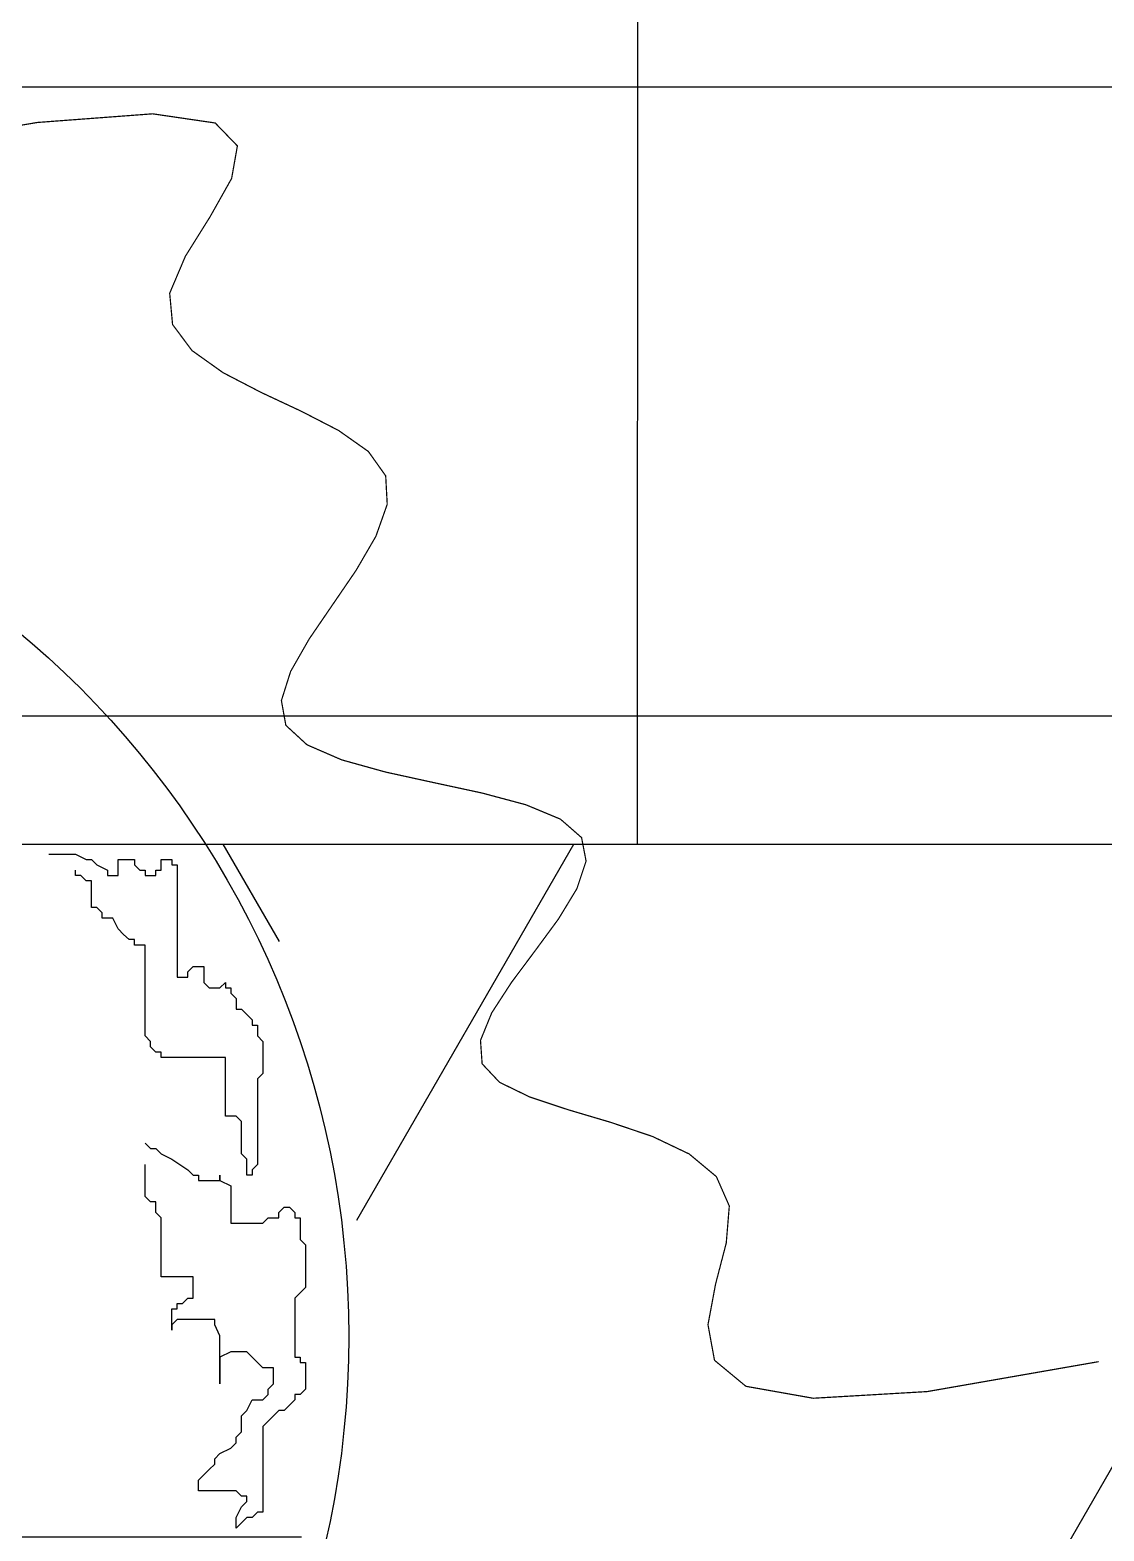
# Model space of a CAD drawing. Extents: x 941299 to 942979, y 2579300 to 2579597.
# Drawn here: x 942322.852 to 942324.751, y 2579403.168 to 2579405.82 of the extents above; entities that cross this region are included whole.
import ezdxf

# ---------------------------------------------------------------- set-up
doc = ezdxf.new("R2010")
doc.units = 0
doc.layers.add('fz', color=7, linetype='CONTINUOUS')
doc.layers.add('绿化工程', color=3, linetype='CONTINUOUS')

# ---------------------------------------------------------------- blocks, each defined once
blk = doc.blocks.new('xygr')
at = {"layer": '绿化工程', "color": 3, "const_width": 0.00216}
blk.add_lwpolyline([(-5.7657, -1.2787), (-5.4468, -1.2248), (-5.2429, -1.2095), (-5.1322, -1.2257), (-5.093, -1.2662), (-5.1032, -1.3237), (-5.1411, -1.3911), (-5.1849, -1.4611), (-5.2127, -1.5265), (-5.2076, -1.5818), (-5.1733, -1.6278), (-5.1182, -1.667), (-5.0509, -1.7019), (-4.98, -1.7351), (-4.914, -1.7691), (-4.8614, -1.8062), (-4.8308, -1.8492), (-4.8281, -1.8996), (-4.8481, -1.956), (-4.883, -2.016), (-4.9249, -2.0773), (-4.9662, -2.1377), (-4.9989, -2.1949), (-5.0152, -2.2464), (-5.0073, -2.2901), (-4.9699, -2.3245), (-4.9086, -2.3511), (-4.8313, -2.3726), (-4.7459, -2.3913), (-4.6605, -2.4097), (-4.5831, -2.4304), (-4.5218, -2.4559), (-4.4845, -2.4885), (-4.4765, -2.53), (-4.4928, -2.5788), (-4.5254, -2.6324), (-4.5666, -2.6884), (-4.6085, -2.7445), (-4.6433, -2.7981), (-4.6632, -2.8468), (-4.6603, -2.8882), (-4.6295, -2.9209), (-4.576, -2.9469), (-4.5078, -2.9695), (-4.4328, -2.9917), (-4.3589, -3.0167), (-4.2941, -3.0476), (-4.2462, -3.0875), (-4.2233, -3.1395), (-4.2287, -3.2049), (-4.2476, -3.2775), (-4.261, -3.3492), (-4.2495, -3.4121), (-4.1939, -3.4581), (-4.0749, -3.4792), (-3.8734, -3.4674), (-3.5702, -3.4145)], dxfattribs=at)
blk = doc.blocks.new('hg')
at = {"layer": '绿化工程', "color": 3}
for p, q in [((1.0896, 0.8527), (1.1369, 0.8527)), ((1.1369, 0.8527), (1.1559, 0.8432)), ((1.1369, 0.8148), (1.1369, 0.8243)), ((1.1559, 0.8432), (1.1653, 0.8432)), ((1.1653, 0.8432), (1.1748, 0.8337)), ((1.1748, 0.8337), (1.1937, 0.8243)), ((1.1937, 0.8243), (1.1937, 0.8148)), ((1.2126, 0.8148), (1.2126, 0.8432)), ((1.2126, 0.8432), (1.241, 0.8432)), ((1.241, 0.8432), (1.241, 0.8337)), ((1.241, 0.8337), (1.2505, 0.8243)), ((1.2505, 0.8243), (1.2599, 0.8243)), ((1.2599, 0.8243), (1.2599, 0.8148)), ((1.2789, 0.8148), (1.2789, 0.8243)), ((1.2789, 0.8243), (1.2883, 0.8243)), ((1.2883, 0.8243), (1.2883, 0.8432)), ((1.2883, 0.8432), (1.3073, 0.8432)), ((1.3073, 0.8432), (1.3073, 0.8337)), ((1.3073, 0.8337), (1.3167, 0.8337)), ((1.3167, 0.8337), (1.3167, 0.6352)), ((1.1464, 0.8148), (1.1369, 0.8148)), ((1.1559, 0.8054), (1.1464, 0.8148)), ((1.1653, 0.8054), (1.1559, 0.8054)), ((1.1653, 0.7581), (1.1653, 0.8054)), ((1.1937, 0.8148), (1.2126, 0.8148)), ((1.2599, 0.8148), (1.2789, 0.8148)), ((1.1748, 0.7581), (1.1653, 0.7581)), ((1.1842, 0.7486), (1.1748, 0.7581)), ((1.1842, 0.7392), (1.1842, 0.7486)), ((1.2032, 0.7392), (1.1842, 0.7392)), ((1.2126, 0.7203), (1.2032, 0.7392)), ((1.2221, 0.7108), (1.2126, 0.7203)), ((1.2316, 0.7014), (1.2221, 0.7108)), ((1.241, 0.7014), (1.2316, 0.7014)), ((1.241, 0.6919), (1.241, 0.7014)), ((1.2599, 0.6919), (1.241, 0.6919)), ((1.2599, 0.5312), (1.2599, 0.6919)), ((1.3356, 0.6446), (1.3451, 0.6541)), ((1.3356, 0.6352), (1.3356, 0.6446)), ((1.3451, 0.6541), (1.364, 0.6541)), ((1.364, 0.6541), (1.364, 0.6257)), ((1.3167, 0.6352), (1.3356, 0.6352)), ((1.364, 0.6257), (1.3735, 0.6163)), ((1.3735, 0.6163), (1.3924, 0.6163)), ((1.3924, 0.6163), (1.4019, 0.6257)), ((1.4019, 0.6257), (1.4019, 0.6163)), ((1.4019, 0.6163), (1.4113, 0.6163)), ((1.4113, 0.6163), (1.4113, 0.6068)), ((1.4113, 0.6068), (1.4208, 0.5973)), ((1.4208, 0.5973), (1.4208, 0.5784)), ((1.4208, 0.5784), (1.4303, 0.5784)), ((1.4303, 0.5784), (1.4397, 0.569)), ((1.4397, 0.569), (1.4492, 0.5595)), ((1.4492, 0.5595), (1.4492, 0.5501)), ((1.2694, 0.5217), (1.2599, 0.5312)), ((1.4492, 0.5501), (1.4587, 0.5501)), ((1.4587, 0.5501), (1.4587, 0.5312)), ((1.4587, 0.5312), (1.4681, 0.5217)), ((1.2694, 0.5122), (1.2694, 0.5217)), ((1.2789, 0.5028), (1.2694, 0.5122)), ((1.4681, 0.5217), (1.4681, 0.465)), ((1.2883, 0.5028), (1.2789, 0.5028)), ((1.2883, 0.4933), (1.2883, 0.5028)), ((1.4019, 0.4933), (1.2883, 0.4933)), ((1.4019, 0.3893), (1.4019, 0.4933)), ((1.4681, 0.465), (1.4587, 0.4555)), ((1.4587, 0.4555), (1.4587, 0.3042)), ((1.4208, 0.3893), (1.4019, 0.3893)), ((1.4303, 0.3799), (1.4208, 0.3893)), ((1.4303, 0.3231), (1.4303, 0.3799)), ((1.2599, 0.342), (1.2694, 0.3326)), ((1.2694, 0.3326), (1.2789, 0.3326)), ((1.2789, 0.3326), (1.2883, 0.3231)), ((1.2883, 0.3231), (1.3073, 0.3137)), ((1.4397, 0.3137), (1.4303, 0.3231)), ((1.2599, 0.2475), (1.2599, 0.3042)), ((1.3073, 0.3137), (1.3356, 0.2948)), ((1.3356, 0.2948), (1.3451, 0.2853)), ((1.4397, 0.2853), (1.4397, 0.3137)), ((1.4587, 0.3042), (1.4492, 0.2948)), ((1.4492, 0.2948), (1.4492, 0.2853)), ((1.3451, 0.2853), (1.3546, 0.2853)), ((1.3546, 0.2853), (1.3546, 0.2758)), ((1.3546, 0.2758), (1.3924, 0.2758)), ((1.3924, 0.2758), (1.3924, 0.2853)), ((1.3924, 0.2853), (1.3924, 0.2758)), ((1.3924, 0.2758), (1.4113, 0.2664)), ((1.4113, 0.2664), (1.4113, 0.2002)), ((1.4492, 0.2853), (1.4397, 0.2853)), ((1.2694, 0.238), (1.2599, 0.2475)), ((1.2789, 0.238), (1.2694, 0.238)), ((1.2789, 0.2191), (1.2789, 0.238)), ((1.2883, 0.2097), (1.2789, 0.2191)), ((1.4965, 0.2191), (1.506, 0.2286)), ((1.4965, 0.2097), (1.4965, 0.2191)), ((1.506, 0.2286), (1.5154, 0.2286)), ((1.5154, 0.2286), (1.5249, 0.2191)), ((1.5249, 0.2191), (1.5249, 0.2097)), ((1.2883, 0.1056), (1.2883, 0.2097)), ((1.4113, 0.2002), (1.4681, 0.2002)), ((1.4681, 0.2002), (1.4776, 0.2097)), ((1.4776, 0.2097), (1.4965, 0.2097)), ((1.5249, 0.2097), (1.5344, 0.2097)), ((1.5344, 0.2097), (1.5344, 0.1718)), ((1.5344, 0.1718), (1.5438, 0.1624)), ((1.5438, 0.1624), (1.5438, 0.0867)), ((1.3451, 0.1056), (1.2883, 0.1056)), ((1.3451, 0.0678), (1.3451, 0.1056)), ((1.5438, 0.0867), (1.5344, 0.0773)), ((1.3167, 0.0489), (1.3167, 0.0584)), ((1.3167, 0.0584), (1.3262, 0.0584)), ((1.3262, 0.0584), (1.3356, 0.0678)), ((1.3356, 0.0678), (1.3451, 0.0678)), ((1.5344, 0.0773), (1.5249, 0.0678)), ((1.5249, 0.0678), (1.5249, -0.0362)), ((1.3073, 0.0111), (1.3073, 0.0489)), ((1.3073, 0.0489), (1.3167, 0.0489)), ((1.3167, 0.03), (1.3073, 0.0205)), ((1.383, 0.03), (1.3167, 0.03)), ((1.383, 0.0205), (1.383, 0.03)), ((1.3073, 0.0205), (1.3073, 0.0111)), ((1.3924, 0.0016), (1.383, 0.0205)), ((1.3924, -0.0835), (1.3924, 0.0016)), ((1.4113, -0.0267), (1.3924, -0.0362)), ((1.3924, -0.0362), (1.3924, -0.0835)), ((1.4397, -0.0267), (1.4113, -0.0267)), ((1.4492, -0.0362), (1.4397, -0.0267)), ((1.4587, -0.0457), (1.4492, -0.0362)), ((1.4681, -0.0551), (1.4587, -0.0457)), ((1.5249, -0.0362), (1.5344, -0.0362)), ((1.5344, -0.0362), (1.5344, -0.0457)), ((1.5344, -0.0457), (1.5438, -0.0457)), ((1.5438, -0.0457), (1.5438, -0.0929)), ((1.487, -0.0551), (1.4681, -0.0551)), ((1.487, -0.0835), (1.487, -0.0551)), ((1.4681, -0.1118), (1.4776, -0.1024)), ((1.4776, -0.0929), (1.487, -0.0835)), ((1.4776, -0.1024), (1.4776, -0.0929)), ((1.5344, -0.1024), (1.5249, -0.1024)), ((1.5249, -0.1024), (1.5249, -0.1118)), ((1.5438, -0.0929), (1.5344, -0.1024)), ((1.4303, -0.1402), (1.4397, -0.1308)), ((1.4397, -0.1308), (1.4492, -0.1118)), ((1.4492, -0.1118), (1.4681, -0.1118)), ((1.4965, -0.1308), (1.4776, -0.1497)), ((1.506, -0.1308), (1.4965, -0.1308)), ((1.5154, -0.1213), (1.506, -0.1308)), ((1.5249, -0.1118), (1.5154, -0.1213)), ((1.4303, -0.1686), (1.4303, -0.1402)), ((1.4776, -0.1497), (1.4681, -0.1591)), ((1.4681, -0.1591), (1.4681, -0.3104)), ((1.4208, -0.178), (1.4303, -0.1686)), ((1.4208, -0.1875), (1.4208, -0.178)), ((1.383, -0.2159), (1.3924, -0.2064)), ((1.3924, -0.2064), (1.4113, -0.197)), ((1.4113, -0.197), (1.4208, -0.1875)), ((1.364, -0.2442), (1.3735, -0.2348)), ((1.3735, -0.2348), (1.383, -0.2253)), ((1.383, -0.2253), (1.383, -0.2159)), ((1.3546, -0.2537), (1.364, -0.2442)), ((1.3546, -0.2726), (1.3546, -0.2537)), ((1.4208, -0.2726), (1.3546, -0.2726)), ((1.4303, -0.2821), (1.4208, -0.2726)), ((1.4397, -0.2821), (1.4303, -0.2821)), ((1.4303, -0.301), (1.4397, -0.2915)), ((1.4397, -0.2915), (1.4397, -0.2821)), ((1.4208, -0.3199), (1.4303, -0.301)), ((1.4587, -0.3104), (1.4492, -0.3199)), ((1.4681, -0.3104), (1.4587, -0.3104)), ((1.4208, -0.3388), (1.4208, -0.3199)), ((1.4303, -0.3293), (1.4208, -0.3388)), ((1.4397, -0.3199), (1.4303, -0.3293)), ((1.4492, -0.3199), (1.4397, -0.3199))]:
    blk.add_line(p, q, dxfattribs=at)
blk.add_circle((0, 0), 1.62, dxfattribs=at)

msp = doc.modelspace()

# ---------------------------------------------------------------- hatches: boundary and pattern name
at = {"layer": '绿化工程'}
h = msp.add_hatch(dxfattribs=at)
h.set_pattern_fill('ANSI37', color=9, scale=0.35, angle=45, style=0)
h.set_pattern_definition([(90, (426.2033, 0), (-1.11125, 1e-16), []), (180, (426.2033, 0), (-1e-16, -1.11125), [])])
h.paths.add_polyline_path([(942272.9167, 2579409.38137), (942272.9167, 2579404.38137), (942335.4167, 2579404.38137), (942335.4167, 2579409.38137)])
h = msp.add_hatch(dxfattribs=at)
h.set_pattern_fill('HEX', color=9, scale=0.25, style=0)
h.set_pattern_definition([(0, (0, 0), (0, 1.374815), [0.79375, -1.5875]), (120, (0, 0), (-1.1906247155, -0.6874075), [0.79375, -1.5875]), (60, (0.7937, 0), (-1.1906247155, 0.6874075), [0.79375, -1.5875])])
h.paths.add_polyline_path([(942272.9167, 2579402.12137), (942272.9167, 2579404.38137), (942335.4167, 2579404.38137), (942335.4167, 2579402.12137)])

# ---------------------------------------------------------------- linework, layer by layer
at = {"layer": 'fz', "color": 8}
msp.add_line((942210.4167, 2579404.38137), (942510.4167, 2579404.38137), dxfattribs=at)

# ---------------------------------------------------------------- block references
at = {"layer": 'fz'}
for name, p in [('xygr', (942328.31204, 2579406.88137)), ('hg', (942321.79588, 2579403.51115))]:
    msp.add_blockref(name, p, dxfattribs=at)

doc.saveas('drawing.dxf')
